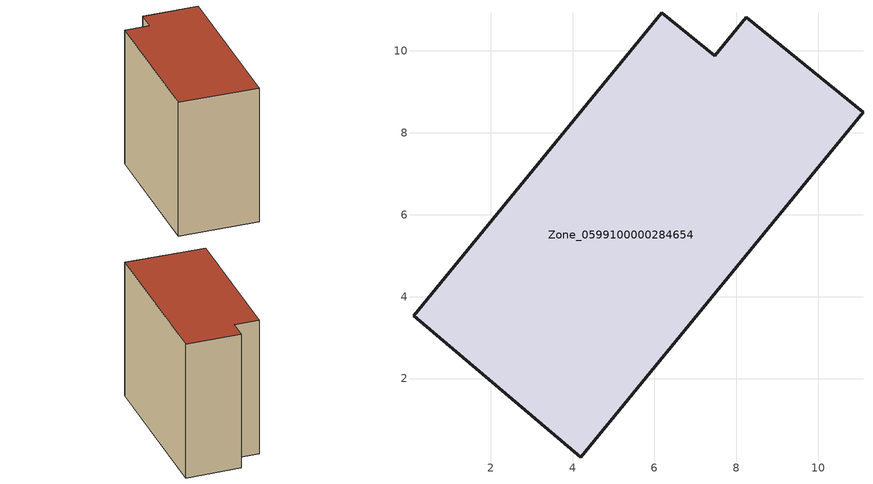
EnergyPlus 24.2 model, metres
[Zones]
Zone_0599100000284654
 floor ground (C_G): 11.09,8.5 4.2,0.08 0.12,3.53 6.17,10.93 7.47,9.87 8.24,10.82 z0
 wall outside (C_F): 11.09,8.5 8.24,10.82 7.47,9.87 6.17,10.93 0.12,3.53 4.2,0.08 11.09,8.5 z0:9.56
 roof outside (C_R): 4.2,0.08 11.09,8.5 8.24,10.82 7.47,9.87 6.17,10.93 0.12,3.53 z9.56
[BUILDING]
Pand.0599100000284654: North Axis=0; Terrain=City; Loads Convergence Tolerance Value=0.04; Temperature Convergence Tolerance Value=0.4; Solar Distribution=FullExterior; Maximum Number of Warmup Days=25; Minimum Number of Warmup Days=1
[Site:Location]
Rotterdam.The.Hague.AP_ZH_NLD Design_Conditions: Latitude=51.96; Longitude=4.45; Time Zone=1; Elevation=-4.5
[SITE:GROUNDTEMPERATURE:BUILDINGSURFACE]
18, 18, 18, 18, 18, 18, 18, 18, 18, 18, 18, 18
[MATERIAL] Thermal Absorptance=0.9; Solar Absorptance=0.7; Visible Absorptance=0.7
Name | Roughness | Thickness | Conductivity | Density | Specific Heat
G.TI.1946 | MediumSmooth | 0.15 | 1 | 540 | 1210
F.TI.1946 | Rough | 0.3 | 0.857143 | 1920 | 840
R.TI.1946 | MediumRough | 0.2 | 0.1 | 1500 | 1000
[CONSTRUCTION]
C_G: G.TI.1946
C_F: F.TI.1946
C_R: R.TI.1946
[ZONE]
Zone_0599100000284654: Type=1; Multiplier=1; Ceiling Height=Autocalculate; Volume=Autocalculate; Floor Area=autocalculate; Part of Total Floor Area=Yes
[ZONEINFILTRATION:DESIGNFLOWRATE]
Infil_Zone_0599100000284654: Zone or ZoneList or Space or SpaceList=Zone_0599100000284654; Schedule=AlwaysOn; Design Flow Rate Calculation Method=Flow/Area; Flow Rate per Floor Area=0.003; Constant Term Coefficient=1; Temperature Term Coefficient=0; Velocity Term Coefficient=0; Velocity Squared Term Coefficient=0
[HVACTEMPLATE:ZONE:IDEALLOADSAIRSYSTEM]
Zone_0599100000284654: Maximum Heating Supply Air Temperature=50; Minimum Cooling Supply Air Temperature=13; Maximum Heating Supply Air Humidity Ratio=0.0156; Minimum Cooling Supply Air Humidity Ratio=0.0077; Heating Limit=NoLimit; Cooling Limit=NoLimit; Dehumidification Control Type=ConstantSensibleHeatRatio; Cooling Sensible Heat Ratio=0.7; Dehumidification Setpoint=60; Humidification Control Type=None; Humidification Setpoint=30; Outdoor Air Method=None; Outdoor Air Flow Rate per Person=0.00944; Outdoor Air Flow Rate per Zone Floor Area=0; Outdoor Air Flow Rate per Zone=0; Demand Controlled Ventilation Type=None; Outdoor Air Economizer Type=NoEconomizer; Heat Recovery Type=None; Sensible Heat Recovery Effectiveness=0.7; Latent Heat Recovery Effectiveness=0.65
[ZONECONTROL:THERMOSTAT]
ThermostatControl_Zone_0599100000284654: Zone or ZoneList=Zone_0599100000284654; Control Type Schedule=DualSetpointControlType; Control 1=Thermostat_Zone_0599100000284654; Temperature Difference Between Cutout And Setpoint=0
[THERMOSTATSETPOINT:DUALSETPOINT]
Thermostat_Zone_0599100000284654: Heating Setpoint Temperature Schedule=HeatingSetpoint_Zone_0599100000284654; Cooling Setpoint Temperature Schedule=CoolingSetpoint_Zone_0599100000284654
[SCHEDULE:COMPACT]
HeatingSetpoint_Zone_0599100000284654: Through: 12/31, For: AllDays, Until: 24:00, 21
CoolingSetpoint_Zone_0599100000284654: Through: 12/31, For: AllDays, Until: 24:00, 24
DualSetpointControlType: Through: 12/31, For: AllDays, Until: 24:00, 4
AlwaysOn: Through: 12/31, For: AllDays, Until: 24:00, 1
